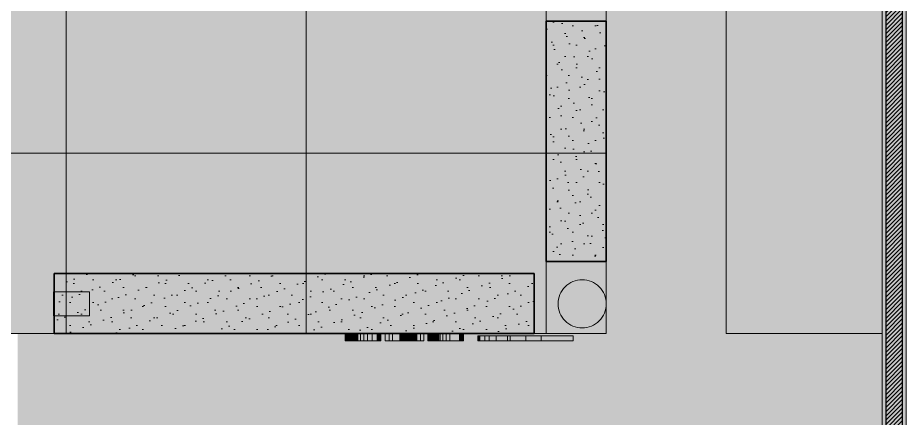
# Model space of a CAD drawing. Header units: metres. Extents: x -77 to -41.1, y -68 to -27.7.
# Drawn here: x -48.92 to -41.51, y -61.01 to -57.67 of the extents above; entities that cross this region are included whole.
import ezdxf

# ---------------------------------------------------------------- set-up
doc = ezdxf.new("R2010")
doc.units = ezdxf.units.M
doc.header["$MEASUREMENT"] = 0
for name, color, linetype in [('Concreto moldado in loco_Pilares.IFC Model', 7, 'Continuous'), ('LAJES.EST', 7, 'Continuous'), ('NOMES.ARQ', 7, 'Continuous'), ('PAREDE CONSTRUIR', 7, 'Continuous'), ('PILARES.EST', 7, 'Continuous'), ('TERRENO.ARQ', 7, 'Continuous')]:
    doc.layers.add(name, color=color, linetype=linetype)
for name, color, linetype, lineweight in [('Concreto moldado in loco_Pilares.IFC Model_Caneta_No__241', 7, 'Continuous', 13), ('Concreto moldado in loco_Pilares.IFC Model_Caneta_No__4', 7, 'Continuous', 20), ('LAJES.EST_Caneta_No__1', 7, 'Continuous', 35), ('LAJES.EST_Caneta_No__241', 7, 'Continuous', 13), ('PAREDE CONSTRUIR_Caneta_No__241', 7, 'Continuous', 13), ('PAREDE CONSTRUIR_Caneta_No__3', 7, 'Continuous', 25), ('PILARES.EST_Caneta_No__4', 7, 'Continuous', 20), ('PISO_Caneta_No__241', 7, 'Continuous', 13), ('TERRENO.ARQ_Caneta_No__241', 7, 'Continuous', 13)]:
    doc.layers.add(name, color=color, linetype=linetype, lineweight=lineweight)
for name, color, linetype, lineweight, true_color in [('LAJES.EST_Caneta_No__17', 7, 'Continuous', 0, 0xd4d4d4), ('LAJES.EST_Caneta_No__18', 7, 'Continuous', 0, 0xdfdfdf), ('LAJES.EST_Caneta_No__254', 7, 'Continuous', 0, 0xd1c9ad), ('NOMES.ARQ_Caneta_No__95', 7, 'Continuous', 0, 0xaeaeae), ('PISO_Caneta_No__97', 7, 'Continuous', 5, 0x6b6b6b), ('ZONA_Caneta_No__56', 7, 'Continuous', 0, 0xffe495)]:
    doc.layers.add(name, color=color, linetype=linetype, lineweight=lineweight, true_color=true_color)

# ---------------------------------------------------------------- blocks, each defined once
blk = doc.blocks.new('BANCO EM CONCRETO')
at = {"layer": 'LAJES.EST_Caneta_No__17', "linetype": 'Continuous', "lineweight": 0, "true_color": 0xd4d4d4}
h = blk.add_hatch(dxfattribs=at)
h.set_pattern_fill('Carpet_0003', color=254, style=0, pattern_type=2)
h.set_pattern_definition([(45, (0, 0.3), (-0.0954594, 0.0954594), [0, -0.09, 0, -0.135]), (110, (0.3, 0.3), (0.1268585, 0.0461727), [0, -0.066, 0, -0.114])])
h.paths.add_polyline_path([(0, 5), (0, 0), (0.5, 0), (0.5, 4.6), (0.5, 5)])
at = {"layer": 'LAJES.EST_Caneta_No__1', "color": 7, "linetype": 'Continuous', "lineweight": 35}
for p, q in [((0, 0), (0, 5)), ((0.5, 5), (0, 5)), ((0.5, 4.6), (0.5, 5)), ((0.5, 0), (0.5, 4.6)), ((0.5, 0), (0, 0))]:
    blk.add_line(p, q, dxfattribs=at)
at = {"layer": 'LAJES.EST_Caneta_No__241', "color": 7, "linetype": 'Continuous', "lineweight": 13, "flags": 128}
blk.add_lwpolyline([(0, 5), (0, 0), (0.5, 0), (0.5, 4.6), (0.5, 5)], close=True, dxfattribs=at)
blk = doc.blocks.new('LOGO SUS SKT proporcional(1)')
at = {"layer": 'NOMES.ARQ_Caneta_No__95', "color": 253, "linetype": 'Continuous', "lineweight": 0, "true_color": 0xaeaeae}
for p, q in [((-0.1514, 1.2082), (-0.1521, 1.2082)), ((-0.1521, 1.2082), (-0.1521, 1.1468)), ((-0.1501, 1.2082), (-0.1514, 1.2082)), ((-0.1514, 1.2082), (-0.1514, 1.1468)), ((-0.148, 1.2082), (-0.1501, 1.2082)), ((-0.1501, 1.2082), (-0.1501, 1.1468)), ((-0.1452, 1.2082), (-0.148, 1.2082)), ((-0.148, 1.2082), (-0.148, 1.1468)), ((-0.1423, 1.2082), (-0.1452, 1.2082)), ((-0.1452, 1.2082), (-0.1452, 1.1468)), ((-0.1389, 1.2082), (-0.1423, 1.2082)), ((-0.1423, 1.2082), (-0.1423, 1.1468)), ((-0.135, 1.2082), (-0.1389, 1.2082)), ((-0.1389, 1.2082), (-0.1389, 1.1468)), ((-0.1306, 1.2082), (-0.135, 1.2082)), ((-0.135, 1.2082), (-0.135, 1.1468)), ((-0.1257, 1.2082), (-0.1306, 1.2082)), ((-0.1306, 1.2082), (-0.1306, 1.1468)), ((-0.1204, 1.2082), (-0.1257, 1.2082)), ((-0.1257, 1.2082), (-0.1257, 1.1468)), ((-0.1147, 1.2082), (-0.1204, 1.2082)), ((-0.1204, 1.2082), (-0.1204, 1.1468)), ((-0.1087, 1.2082), (-0.1147, 1.2082)), ((-0.1147, 1.2082), (-0.1147, 1.1468)), ((-0.1022, 1.2082), (-0.1087, 1.2082)), ((-0.1087, 1.2082), (-0.1087, 1.1468)), ((-0.0955, 1.2082), (-0.1022, 1.2082)), ((-0.1022, 1.2082), (-0.1022, 1.1468)), ((-0.0885, 1.2082), (-0.0955, 1.2082)), ((-0.0955, 1.2082), (-0.0955, 1.1468)), ((-0.0813, 1.2082), (-0.0885, 1.2082)), ((-0.0885, 1.2082), (-0.0885, 1.1468)), ((-0.0739, 1.2082), (-0.0813, 1.2082)), ((-0.0813, 1.2082), (-0.0813, 1.1468)), ((-0.0663, 1.2082), (-0.0739, 1.2082)), ((-0.0739, 1.2082), (-0.0739, 1.1468)), ((-0.0585, 1.2082), (-0.0663, 1.2082)), ((-0.0663, 1.2082), (-0.0663, 1.1468)), ((-0.0507, 1.2082), (-0.0585, 1.2082)), ((-0.0585, 1.2082), (-0.0585, 1.1468)), ((-0.0471, 1.2082), (-0.0507, 1.2082)), ((-0.0507, 1.2082), (-0.0507, 1.1468)), ((-0.0239, 1.2082), (-0.0471, 1.2082)), ((-0.0471, 1.2082), (-0.0471, 1.1468)), ((0.003, 1.2082), (-0.0239, 1.2082)), ((-0.0239, 1.2082), (-0.0239, 1.1468)), ((0.034, 1.2082), (0.003, 1.2082)), ((0.003, 1.2082), (0.003, 1.1468)), ((0.034, 1.2082), (0.034, 1.1468)), ((0.074, 1.2082), (0.034, 1.2082)), ((0.1139, 1.2082), (0.074, 1.2082)), ((0.074, 1.2082), (0.074, 1.1468)), ((0.1148, 1.2082), (0.1139, 1.2082)), ((0.1139, 1.1468), (0.1139, 1.2082)), ((0.1148, 1.1468), (0.1148, 1.2082)), ((0.1186, 1.2082), (0.1148, 1.2082)), ((0.1186, 1.1468), (0.1186, 1.2082)), ((0.1239, 1.2082), (0.1186, 1.2082)), ((0.1239, 1.1468), (0.1239, 1.2082)), ((0.1287, 1.2082), (0.1239, 1.2082)), ((0.1287, 1.2082), (0.1329, 1.2082)), ((0.1287, 1.1468), (0.1287, 1.2082)), ((0.1329, 1.2082), (0.1364, 1.2082)), ((0.1329, 1.1468), (0.1329, 1.2082)), ((0.1364, 1.2082), (0.1393, 1.2082)), ((0.1364, 1.1468), (0.1364, 1.2082)), ((0.1393, 1.2082), (0.1422, 1.2082)), ((0.1393, 1.1468), (0.1393, 1.2082)), ((0.1422, 1.2082), (0.1441, 1.2082)), ((0.1422, 1.1468), (0.1422, 1.2082)), ((0.1441, 1.2082), (0.1449, 1.2082)), ((0.1441, 1.1468), (0.1441, 1.2082)), ((0.1449, 1.1468), (0.1449, 1.2082)), ((0.2133, 1.2082), (0.1824, 1.2082)), ((0.1824, 1.2082), (0.1824, 1.1468)), ((0.2433, 1.2082), (0.2133, 1.2082)), ((0.2133, 1.2082), (0.2133, 1.1468)), ((0.2433, 1.1468), (0.2433, 1.2082)), ((0.3042, 1.2082), (0.2433, 1.2082)), ((0.3042, 1.1468), (0.3042, 1.2082)), ((0.3046, 1.2082), (0.3042, 1.2082)), ((0.3046, 1.2082), (0.3051, 1.2082)), ((0.3046, 1.1468), (0.3046, 1.2082)), ((0.3051, 1.2082), (0.31, 1.2082)), ((0.3051, 1.1468), (0.3051, 1.2082)), ((0.31, 1.2082), (0.3123, 1.2082)), ((0.31, 1.1468), (0.31, 1.2082)), ((0.3123, 1.2082), (0.3148, 1.2082)), ((0.3123, 1.1468), (0.3123, 1.2082)), ((0.3148, 1.2082), (0.3177, 1.2082)), ((0.3148, 1.1468), (0.3148, 1.2082)), ((0.3177, 1.2082), (0.3208, 1.2082)), ((0.3177, 1.1468), (0.3177, 1.2082)), ((0.3208, 1.2082), (0.3242, 1.2082)), ((0.3208, 1.1468), (0.3208, 1.2082)), ((0.3242, 1.2082), (0.3278, 1.2082)), ((0.3242, 1.1468), (0.3242, 1.2082)), ((0.3278, 1.2082), (0.3317, 1.2082)), ((0.3278, 1.1468), (0.3278, 1.2082)), ((0.3317, 1.2082), (0.3358, 1.2082)), ((0.3317, 1.1468), (0.3317, 1.2082)), ((0.3358, 1.2082), (0.3401, 1.2082)), ((0.3358, 1.1468), (0.3358, 1.2082)), ((0.3401, 1.2082), (0.3446, 1.2082)), ((0.3401, 1.1468), (0.3401, 1.2082)), ((0.3446, 1.2082), (0.3493, 1.2082)), ((0.3446, 1.1468), (0.3446, 1.2082)), ((0.3493, 1.2082), (0.354, 1.2082)), ((0.3493, 1.1468), (0.3493, 1.2082)), ((0.354, 1.2082), (0.3607, 1.2082)), ((0.354, 1.1468), (0.354, 1.2082)), ((0.3607, 1.2082), (0.3675, 1.2082)), ((0.3607, 1.1468), (0.3607, 1.2082)), ((0.3675, 1.2082), (0.3744, 1.2082)), ((0.3675, 1.1468), (0.3675, 1.2082)), ((0.3744, 1.2082), (0.3803, 1.2082)), ((0.3744, 1.1468), (0.3744, 1.2082)), ((0.3803, 1.2082), (0.3862, 1.2082)), ((0.3803, 1.2082), (0.3803, 1.1468)), ((0.3862, 1.2082), (0.392, 1.2082)), ((0.3862, 1.2082), (0.3862, 1.1468)), ((0.392, 1.2082), (0.3977, 1.2082)), ((0.392, 1.2082), (0.392, 1.1468)), ((0.3977, 1.2082), (0.4031, 1.2082)), ((0.3977, 1.2082), (0.3977, 1.1468)), ((0.4031, 1.2082), (0.4084, 1.2082)), ((0.4031, 1.2082), (0.4031, 1.1468)), ((0.4084, 1.2082), (0.4134, 1.2082)), ((0.4084, 1.2082), (0.4084, 1.1468)), ((0.4134, 1.2082), (0.4183, 1.2082)), ((0.4134, 1.2082), (0.4134, 1.1468)), ((0.4183, 1.2082), (0.4219, 1.2082)), ((0.4183, 1.2082), (0.4183, 1.1468)), ((0.4219, 1.2082), (0.4252, 1.2082)), ((0.4219, 1.2082), (0.4219, 1.1468)), ((0.4252, 1.2082), (0.4284, 1.2082)), ((0.4252, 1.2082), (0.4252, 1.1468)), ((0.4284, 1.2082), (0.4314, 1.2082)), ((0.4284, 1.2082), (0.4284, 1.1468)), ((0.4314, 1.2082), (0.4342, 1.2082)), ((0.4314, 1.2082), (0.4314, 1.1468)), ((0.4342, 1.2082), (0.4366, 1.2082)), ((0.4342, 1.2082), (0.4342, 1.1468)), ((0.4366, 1.2082), (0.4388, 1.2082)), ((0.4366, 1.2082), (0.4366, 1.1468)), ((0.4388, 1.2082), (0.4408, 1.2082)), ((0.4388, 1.2082), (0.4388, 1.1468)), ((0.4408, 1.2082), (0.4424, 1.2082)), ((0.4408, 1.2082), (0.4408, 1.1468)), ((0.4424, 1.2082), (0.4438, 1.2082)), ((0.4424, 1.2082), (0.4424, 1.1468)), ((0.4438, 1.2082), (0.4445, 1.2082)), ((0.4438, 1.2082), (0.4438, 1.1468)), ((0.4445, 1.2082), (0.445, 1.2082)), ((0.4445, 1.2082), (0.4445, 1.1468)), ((0.445, 1.2082), (0.4452, 1.2082)), ((0.445, 1.2082), (0.445, 1.1468)), ((0.4452, 1.2082), (0.4458, 1.2082)), ((0.4452, 1.2082), (0.4452, 1.1468)), ((0.4458, 1.2082), (0.4462, 1.2082)), ((0.4458, 1.2082), (0.4458, 1.1468)), ((0.4463, 1.2082), (0.4462, 1.2082)), ((0.4462, 1.2082), (0.4462, 1.1468)), ((0.4744, 1.2082), (0.4463, 1.2082)), ((0.4463, 1.2082), (0.4463, 1.1468)), ((0.4744, 1.1468), (0.4744, 1.2082)), ((0.5024, 1.2082), (0.4744, 1.2082)), ((0.5024, 1.1468), (0.5024, 1.2082)), ((0.5357, 1.2082), (0.5355, 1.2082)), ((0.5355, 1.2082), (0.5355, 1.1468)), ((0.5363, 1.2082), (0.5357, 1.2082)), ((0.5357, 1.2082), (0.5357, 1.1468)), ((0.5375, 1.2082), (0.5363, 1.2082)), ((0.5363, 1.2082), (0.5363, 1.1468)), ((0.539, 1.2082), (0.5375, 1.2082)), ((0.5375, 1.2082), (0.5375, 1.1468)), ((0.541, 1.2082), (0.539, 1.2082)), ((0.539, 1.2082), (0.539, 1.1468)), ((0.5467, 1.2082), (0.541, 1.2082)), ((0.541, 1.2082), (0.541, 1.1468)), ((0.5511, 1.2082), (0.5467, 1.2082)), ((0.5467, 1.2082), (0.5467, 1.1468)), ((0.5563, 1.2082), (0.5511, 1.2082)), ((0.5511, 1.2082), (0.5511, 1.1468)), ((0.5621, 1.2082), (0.5563, 1.2082)), ((0.5563, 1.2082), (0.5563, 1.1468)), ((0.5686, 1.2082), (0.5621, 1.2082)), ((0.5621, 1.2082), (0.5621, 1.1468)), ((0.5757, 1.2082), (0.5686, 1.2082)), ((0.5686, 1.2082), (0.5686, 1.1468)), ((0.5833, 1.2082), (0.5757, 1.2082)), ((0.5757, 1.2082), (0.5757, 1.1468)), ((0.5913, 1.2082), (0.5833, 1.2082)), ((0.5833, 1.2082), (0.5833, 1.1468)), ((0.5997, 1.2082), (0.5913, 1.2082)), ((0.5913, 1.2082), (0.5913, 1.1468)), ((0.6085, 1.2082), (0.5997, 1.2082)), ((0.5997, 1.2082), (0.5997, 1.1468)), ((0.6174, 1.2082), (0.6085, 1.2082)), ((0.6085, 1.2082), (0.6085, 1.1468)), ((0.6265, 1.2082), (0.6174, 1.2082)), ((0.6174, 1.2082), (0.6174, 1.1468)), ((0.6358, 1.2082), (0.6265, 1.2082)), ((0.6265, 1.2082), (0.6265, 1.1468)), ((0.6394, 1.2082), (0.6358, 1.2082)), ((0.6358, 1.2082), (0.6358, 1.1468)), ((0.6626, 1.2082), (0.6394, 1.2082)), ((0.6394, 1.2082), (0.6394, 1.1468)), ((0.6895, 1.2082), (0.6626, 1.2082)), ((0.6626, 1.2082), (0.6626, 1.1468)), ((0.7205, 1.2082), (0.6895, 1.2082)), ((0.6895, 1.2082), (0.6895, 1.1468)), ((0.8004, 1.2082), (0.7205, 1.2082)), ((0.7205, 1.2082), (0.7205, 1.1468)), ((0.8009, 1.2082), (0.8004, 1.2082)), ((0.8004, 1.1468), (0.8004, 1.2082)), ((0.8009, 1.1468), (0.8009, 1.2082)), ((0.8061, 1.2082), (0.8009, 1.2082)), ((0.8061, 1.1468), (0.8061, 1.2082)), ((0.8108, 1.2082), (0.8061, 1.2082)), ((0.8108, 1.1468), (0.8108, 1.2082)), ((0.8154, 1.2082), (0.8108, 1.2082)), ((0.8154, 1.1468), (0.8154, 1.2082)), ((0.8194, 1.2082), (0.8154, 1.2082)), ((0.8194, 1.2082), (0.8229, 1.2082)), ((0.8194, 1.1468), (0.8194, 1.2082)), ((0.8229, 1.2082), (0.8275, 1.2082)), ((0.8229, 1.1468), (0.8229, 1.2082)), ((0.8275, 1.2082), (0.8309, 1.2082)), ((0.8275, 1.1468), (0.8275, 1.2082)), ((0.8309, 1.2082), (0.8322, 1.2082)), ((0.8309, 1.1468), (0.8309, 1.2082)), ((0.8322, 1.2082), (0.8329, 1.2082)), ((0.8322, 1.1468), (0.8322, 1.2082)), ((0.8329, 1.2082), (0.8337, 1.2082)), ((0.8329, 1.1468), (0.8329, 1.2082)), ((0.8337, 1.1468), (0.8337, 1.2082)), ((0.952, 1.2082), (0.9521, 1.2082)), ((0.952, 1.2082), (0.952, 1.2082)), ((0.9522, 1.2082), (0.9521, 1.2082)), ((0.9523, 1.2082), (0.9522, 1.2082)), ((0.9524, 1.2082), (0.9523, 1.2082)), ((0.9573, 1.2082), (0.9524, 1.2082)), ((0.9524, 1.2082), (0.9524, 1.1676)), ((0.9573, 1.1676), (0.9573, 1.2082)), ((0.9628, 1.2082), (0.9573, 1.2082)), ((0.9694, 1.2082), (0.9628, 1.2082)), ((0.9628, 1.1676), (0.9628, 1.2082)), ((1.0122, 1.2082), (0.9694, 1.2082)), ((0.9694, 1.1676), (0.9694, 1.2082)), ((1.0122, 1.1676), (1.0122, 1.2082)), ((1.0473, 1.2082), (1.0122, 1.2082)), ((1.0473, 1.2082), (1.0473, 1.2082)), ((1.0473, 1.2082), (1.0473, 1.1676)), ((1.0473, 1.2082), (1.0473, 1.2082)), ((1.0473, 1.2082), (1.0473, 1.1676)), ((1.0473, 1.2082), (1.0473, 1.2082)), ((1.0473, 1.2082), (1.0473, 1.1676)), ((1.0473, 1.2082), (1.0473, 1.2082)), ((1.0473, 1.2082), (1.0473, 1.1676)), ((1.0474, 1.2082), (1.0473, 1.2082)), ((1.0473, 1.2082), (1.0473, 1.1676)), ((1.0474, 1.2082), (1.0474, 1.2082)), ((1.0474, 1.2082), (1.0474, 1.1676)), ((1.0474, 1.2082), (1.0474, 1.2082)), ((1.0474, 1.2082), (1.0474, 1.1676)), ((1.0474, 1.2082), (1.0474, 1.2082)), ((1.0474, 1.2082), (1.0474, 1.1676)), ((1.0474, 1.2082), (1.0474, 1.2082)), ((1.0474, 1.2082), (1.0474, 1.1676)), ((1.0475, 1.2082), (1.0474, 1.2082)), ((1.0474, 1.2082), (1.0474, 1.1676)), ((1.0474, 1.2082), (1.0474, 1.2082)), ((1.0474, 1.2082), (1.0474, 1.1676)), ((1.0475, 1.2082), (1.0475, 1.2082)), ((1.0475, 1.2082), (1.0475, 1.1676)), ((1.0475, 1.2082), (1.0475, 1.2082)), ((1.0475, 1.2082), (1.0475, 1.1676)), ((1.0476, 1.2082), (1.0475, 1.2082)), ((1.0475, 1.2082), (1.0475, 1.1676)), ((1.0475, 1.2082), (1.0475, 1.2082)), ((1.0475, 1.2082), (1.0475, 1.1676)), ((1.0475, 1.2082), (1.0475, 1.2082)), ((1.0475, 1.2082), (1.0475, 1.1676)), ((1.0477, 1.2082), (1.0476, 1.2082)), ((1.0476, 1.2082), (1.0476, 1.1676)), ((1.0476, 1.2082), (1.0476, 1.2082)), ((1.0476, 1.2082), (1.0476, 1.1676)), ((1.0476, 1.2082), (1.0476, 1.2082)), ((1.0476, 1.2082), (1.0476, 1.1676)), ((1.0476, 1.1676), (1.0476, 1.2082)), ((1.0476, 1.2082), (1.0476, 1.2082)), ((1.1053, 1.2082), (1.0477, 1.2082)), ((1.0477, 1.2082), (1.0477, 1.1676)), ((1.2003, 1.2082), (1.1053, 1.2082)), ((1.1053, 1.2082), (1.1053, 1.1676)), ((1.2227, 1.2082), (1.2003, 1.2082)), ((1.2003, 1.2082), (1.2003, 1.1676)), ((1.3519, 1.2082), (1.2227, 1.2082)), ((1.2227, 1.2082), (1.2227, 1.1676)), ((1.3519, 1.1676), (1.3519, 1.2082)), ((1.4812, 1.2082), (1.3519, 1.2082)), ((1.4812, 1.1676), (1.4812, 1.2082)), ((1.7479, 1.2082), (1.4812, 1.2082)), ((1.7479, 1.1676), (1.7479, 1.2082)), ((-0.1521, 1.1468), (-0.1514, 1.1468)), ((-0.1514, 1.1468), (-0.1501, 1.1468)), ((-0.1501, 1.1468), (-0.148, 1.1468)), ((-0.148, 1.1468), (-0.1452, 1.1468)), ((-0.1452, 1.1468), (-0.1423, 1.1468)), ((-0.1423, 1.1468), (-0.1389, 1.1468)), ((-0.1389, 1.1468), (-0.135, 1.1468)), ((-0.135, 1.1468), (-0.1306, 1.1468)), ((-0.1306, 1.1468), (-0.1257, 1.1468)), ((-0.1257, 1.1468), (-0.1204, 1.1468)), ((-0.1204, 1.1468), (-0.1147, 1.1468)), ((-0.1147, 1.1468), (-0.1087, 1.1468)), ((-0.1087, 1.1468), (-0.1022, 1.1468)), ((-0.1022, 1.1468), (-0.0955, 1.1468)), ((-0.0955, 1.1468), (-0.0885, 1.1468)), ((-0.0885, 1.1468), (-0.0813, 1.1468)), ((-0.0813, 1.1468), (-0.0739, 1.1468)), ((-0.0739, 1.1468), (-0.0663, 1.1468)), ((-0.0663, 1.1468), (-0.0585, 1.1468)), ((-0.0585, 1.1468), (-0.0507, 1.1468)), ((-0.0507, 1.1468), (-0.0471, 1.1468)), ((-0.0471, 1.1468), (-0.0239, 1.1468)), ((-0.0239, 1.1468), (0.003, 1.1468)), ((0.003, 1.1468), (0.034, 1.1468)), ((0.034, 1.1468), (0.074, 1.1468)), ((0.074, 1.1468), (0.1139, 1.1468)), ((0.1139, 1.1468), (0.1148, 1.1468)), ((0.1148, 1.1468), (0.1186, 1.1468)), ((0.1186, 1.1468), (0.1239, 1.1468)), ((0.1239, 1.1468), (0.1287, 1.1468)), ((0.1329, 1.1468), (0.1287, 1.1468)), ((0.1364, 1.1468), (0.1329, 1.1468)), ((0.1393, 1.1468), (0.1364, 1.1468)), ((0.1422, 1.1468), (0.1393, 1.1468)), ((0.1441, 1.1468), (0.1422, 1.1468)), ((0.1449, 1.1468), (0.1441, 1.1468)), ((0.1824, 1.1468), (0.2133, 1.1468)), ((0.2133, 1.1468), (0.2433, 1.1468)), ((0.2433, 1.1468), (0.3042, 1.1468)), ((0.3042, 1.1468), (0.3046, 1.1468)), ((0.3051, 1.1468), (0.3046, 1.1468)), ((0.31, 1.1468), (0.3051, 1.1468)), ((0.3123, 1.1468), (0.31, 1.1468)), ((0.3148, 1.1468), (0.3123, 1.1468)), ((0.3177, 1.1468), (0.3148, 1.1468)), ((0.3208, 1.1468), (0.3177, 1.1468)), ((0.3242, 1.1468), (0.3208, 1.1468)), ((0.3278, 1.1468), (0.3242, 1.1468)), ((0.3317, 1.1468), (0.3278, 1.1468)), ((0.3358, 1.1468), (0.3317, 1.1468)), ((0.3401, 1.1468), (0.3358, 1.1468)), ((0.3446, 1.1468), (0.3401, 1.1468)), ((0.3493, 1.1468), (0.3446, 1.1468)), ((0.354, 1.1468), (0.3493, 1.1468)), ((0.3607, 1.1468), (0.354, 1.1468)), ((0.3675, 1.1468), (0.3607, 1.1468)), ((0.3744, 1.1468), (0.3675, 1.1468)), ((0.3803, 1.1468), (0.3744, 1.1468)), ((0.3862, 1.1468), (0.3803, 1.1468)), ((0.392, 1.1468), (0.3862, 1.1468)), ((0.3977, 1.1468), (0.392, 1.1468)), ((0.4031, 1.1468), (0.3977, 1.1468)), ((0.4084, 1.1468), (0.4031, 1.1468)), ((0.4134, 1.1468), (0.4084, 1.1468)), ((0.4183, 1.1468), (0.4134, 1.1468)), ((0.4219, 1.1468), (0.4183, 1.1468)), ((0.4252, 1.1468), (0.4219, 1.1468)), ((0.4284, 1.1468), (0.4252, 1.1468)), ((0.4314, 1.1468), (0.4284, 1.1468)), ((0.4342, 1.1468), (0.4314, 1.1468)), ((0.4366, 1.1468), (0.4342, 1.1468)), ((0.4388, 1.1468), (0.4366, 1.1468)), ((0.4408, 1.1468), (0.4388, 1.1468)), ((0.4424, 1.1468), (0.4408, 1.1468)), ((0.4438, 1.1468), (0.4424, 1.1468)), ((0.4445, 1.1468), (0.4438, 1.1468)), ((0.445, 1.1468), (0.4445, 1.1468)), ((0.4452, 1.1468), (0.445, 1.1468)), ((0.4458, 1.1468), (0.4452, 1.1468)), ((0.4462, 1.1468), (0.4458, 1.1468)), ((0.4462, 1.1468), (0.4463, 1.1468)), ((0.4463, 1.1468), (0.4744, 1.1468)), ((0.4744, 1.1468), (0.5024, 1.1468)), ((0.5355, 1.1468), (0.5357, 1.1468)), ((0.5357, 1.1468), (0.5363, 1.1468)), ((0.5363, 1.1468), (0.5375, 1.1468)), ((0.5375, 1.1468), (0.539, 1.1468)), ((0.539, 1.1468), (0.541, 1.1468)), ((0.541, 1.1468), (0.5467, 1.1468)), ((0.5467, 1.1468), (0.5511, 1.1468)), ((0.5511, 1.1468), (0.5563, 1.1468)), ((0.5563, 1.1468), (0.5621, 1.1468)), ((0.5621, 1.1468), (0.5686, 1.1468)), ((0.5686, 1.1468), (0.5757, 1.1468)), ((0.5757, 1.1468), (0.5833, 1.1468)), ((0.5833, 1.1468), (0.5913, 1.1468)), ((0.5913, 1.1468), (0.5997, 1.1468)), ((0.5997, 1.1468), (0.6085, 1.1468)), ((0.6085, 1.1468), (0.6174, 1.1468)), ((0.6174, 1.1468), (0.6265, 1.1468)), ((0.6265, 1.1468), (0.6358, 1.1468)), ((0.6358, 1.1468), (0.6394, 1.1468)), ((0.6394, 1.1468), (0.6626, 1.1468)), ((0.6626, 1.1468), (0.6895, 1.1468)), ((0.6895, 1.1468), (0.7205, 1.1468)), ((0.7205, 1.1468), (0.8004, 1.1468)), ((0.8004, 1.1468), (0.8009, 1.1468)), ((0.8009, 1.1468), (0.8061, 1.1468)), ((0.8061, 1.1468), (0.8108, 1.1468)), ((0.8108, 1.1468), (0.8154, 1.1468)), ((0.8154, 1.1468), (0.8194, 1.1468)), ((0.8229, 1.1468), (0.8194, 1.1468)), ((0.8275, 1.1468), (0.8229, 1.1468)), ((0.8309, 1.1468), (0.8275, 1.1468)), ((0.8322, 1.1468), (0.8309, 1.1468)), ((0.8329, 1.1468), (0.8322, 1.1468)), ((0.8337, 1.1468), (0.8329, 1.1468)), ((0.9524, 1.1676), (0.9573, 1.1676)), ((0.9573, 1.1676), (0.9628, 1.1676)), ((0.9628, 1.1676), (0.9694, 1.1676)), ((0.9694, 1.1676), (1.0122, 1.1676)), ((1.0122, 1.1676), (1.0473, 1.1676)), ((1.0473, 1.1676), (1.0473, 1.1676)), ((1.0473, 1.1676), (1.0473, 1.1676)), ((1.0473, 1.1676), (1.0473, 1.1676)), ((1.0473, 1.1676), (1.0473, 1.1676)), ((1.0473, 1.1676), (1.0474, 1.1676)), ((1.0474, 1.1676), (1.0474, 1.1676)), ((1.0474, 1.1676), (1.0474, 1.1676)), ((1.0474, 1.1676), (1.0474, 1.1676)), ((1.0474, 1.1676), (1.0474, 1.1676)), ((1.0474, 1.1676), (1.0475, 1.1676)), ((1.0474, 1.1676), (1.0474, 1.1676)), ((1.0475, 1.1676), (1.0475, 1.1676)), ((1.0475, 1.1676), (1.0475, 1.1676)), ((1.0475, 1.1676), (1.0476, 1.1676)), ((1.0475, 1.1676), (1.0475, 1.1676)), ((1.0475, 1.1676), (1.0475, 1.1676)), ((1.0476, 1.1676), (1.0477, 1.1676)), ((1.0476, 1.1676), (1.0476, 1.1676)), ((1.0476, 1.1676), (1.0476, 1.1676)), ((1.0476, 1.1676), (1.0476, 1.1676)), ((1.0477, 1.1676), (1.1053, 1.1676)), ((1.1053, 1.1676), (1.2003, 1.1676)), ((1.2003, 1.1676), (1.2227, 1.1676)), ((1.2227, 1.1676), (1.3519, 1.1676)), ((1.3519, 1.1676), (1.4812, 1.1676)), ((1.4812, 1.1676), (1.7479, 1.1676))]:
    blk.add_line(p, q, dxfattribs=at)

msp = doc.modelspace()

# ---------------------------------------------------------------- hatches: boundary and pattern name
at = {"layer": 'Concreto moldado in loco_Pilares.IFC Model', "linetype": 'Continuous', "lineweight": 0, "true_color": 0x000000}
msp.add_hatch(color=18, dxfattribs=at).paths.add_polyline_path([(-44.414, -60.0536, 0.414214), (-44.214, -60.2536, 0.414214), (-44.014, -60.0536, 0.414214), (-44.214, -59.8536, 0.414214)])
at = {"layer": 'LAJES.EST_Caneta_No__18', "linetype": 'Continuous', "lineweight": 0, "true_color": 0xdfdfdf}
h = msp.add_hatch(dxfattribs=at)
h.set_pattern_fill('Piso_Externo__0003', color=254, style=0, pattern_type=2)
h.set_pattern_definition([(45, (0, 0.6), (-0.1909188, 0.1909188), [0, -0.18, 0, -0.27]), (110, (0.6, 0.6), (0.253717, 0.09234544), [0, -0.132, 0, -0.228])])
h.paths.add_polyline_path([(-76.514, -65.1016), (-73.814, -65.1016, -0.414214), (-75.814, -67.1016), (-66.814, -67.1016, -0.414214), (-68.814, -65.1016), (-68.814, -62.301), (-68.814, -45.4002, -0.414214), (-66.514, -43.1002), (-65.914, -43.1002), (-65.914, -42.3002), (-66.514, -42.3002), (-66.514, -38.2041), (-65.114, -38.2041), (-65.114, -36.7038), (-66.514, -36.7038), (-66.514, -32.5997), (-65.114, -32.5997), (-56.714, -32.5997), (-53.814, -32.5997), (-44.014, -32.5997), (-44.014, -42.3002), (-53.814, -42.3002), (-53.814, -47.1002), (-44.014, -47.1002), (-44.014, -50.8516), (-45.6136, -50.8516), (-45.6136, -52.3506), (-44.014, -52.3506), (-44.014, -60.3006), (-48.9163, -60.3006), (-48.9163, -61.1006), (-44.3609, -61.1006), (-44.3609, -67.1016), (-44.014, -67.1016), (-41.514, -67.1016), (-41.514, -28.1016), (-41.714, -28.1016), (-41.714, -60.3006), (-43.014, -60.3006), (-43.014, -30.0016), (-66.514, -30.0016), (-66.514, -28.1016), (-76.514, -28.1016)])
h.paths.add_polyline_path([(-73.814, -45.1016), (-76.314, -45.1016), (-76.314, -43.0892), (-75.7984, -43.0908, -0.414214), (-73.8139, -45.0876)], flags=0)
h.paths.add_polyline_path([(-73.814, -45.5846, -0.009328), (-73.814, -45.6604)], flags=0)
h.paths.add_polyline_path([(-52.814, -46.3002), (-52.814, -43.1002), (-44.014, -43.1002), (-44.014, -46.3002)], flags=0)
h.paths.add_polyline_path([(-67.714, -34.1), (-76.314, -34.1), (-76.314, -32.5997), (-67.714, -32.5997)], flags=0)
at = {"layer": 'LAJES.EST_Caneta_No__254', "linetype": 'Continuous', "lineweight": 0, "true_color": 0xd1c9ad}
h = msp.add_hatch(dxfattribs=at)
h.set_pattern_fill('Haie_OD_0003', color=9, style=0, pattern_type=2)
h.set_pattern_definition([(45, (0, 0.5), (-0.159099, 0.159099), [0, -0.15, 0, -0.225]), (110, (0.5, 0.5), (0.21143084, 0.07695453), [0, -0.11, 0, -0.19])])
h.paths.add_polyline_path([(-65.114, -47.1002), (-66.514, -47.1002), (-66.514, -60.3006), (-56.514, -60.3006), (-44.014, -60.3006), (-44.014, -56.6006), (-50.5957, -56.6006), (-50.5957, -54.2479), (-52.6157, -54.2479), (-52.6157, -52.5506), (-50.5957, -52.5506), (-45.6136, -52.5506), (-45.6136, -50.8516), (-44.014, -50.8516), (-44.014, -47.1002), (-53.814, -47.1002), (-53.814, -42.3002), (-44.014, -42.3002), (-44.014, -37.1002), (-51.174, -37.1002), (-51.174, -32.5997), (-53.814, -32.5997), (-56.714, -32.5997), (-58.7637, -32.5997), (-58.7637, -34.9038), (-63.464, -34.9038), (-63.464, -36.5038), (-65.114, -36.5038), (-65.114, -38.4037), (-63.464, -38.4037), (-63.464, -42.1002), (-65.114, -42.1002), (-65.114, -42.3002)])
h.paths.add_polyline_path([(-60.5596, -42.1002), (-60.5596, -38.4037), (-58.8637, -38.4037), (-58.8637, -42.1002)], flags=0)
h.paths.add_polyline_path([(-59.064, -48.7001), (-59.064, -47.3002), (-56.714, -47.3002), (-56.714, -48.7001)], flags=0)
at = {"layer": 'PAREDE CONSTRUIR', "linetype": 'Continuous', "lineweight": 0, "true_color": 0xffffff}
for points in [[(-41.544, -28.1316), (-41.544, -67.1016), (-41.514, -67.1016), (-41.514, -28.1316)], [(-41.714, -56.8006), (-41.714, -67.1016), (-41.684, -67.1016), (-41.684, -56.8006)]]:
    msp.add_hatch(color=7, dxfattribs=at).paths.add_polyline_path(points)
at = {"layer": 'PAREDE CONSTRUIR', "linetype": 'Continuous', "lineweight": 0, "true_color": 0x000000}
h = msp.add_hatch(dxfattribs=at)
h.set_pattern_fill('common_brick_0003', color=18, style=0, pattern_type=2)
h.set_pattern_definition([(45, (0, 0), (-0.0176776695, 0.0176776695), [])])
h.paths.add_polyline_path([(-41.684, -56.7706), (-41.684, -67.1016), (-41.544, -67.1016), (-41.544, -56.7706)])
at = {"layer": 'PILARES.EST', "linetype": 'Continuous', "lineweight": 0, "true_color": 0x000000}
msp.add_hatch(color=18, dxfattribs=at).paths.add_polyline_path([(-44.414, -60.0536, 0.414214), (-44.214, -60.2536, 0.414214), (-44.014, -60.0536, 0.414214), (-44.214, -59.8536, 0.414214)])
at = {"layer": 'PISO_Caneta_No__97', "linetype": 'Continuous', "lineweight": 5, "true_color": 0x6b6b6b}
h = msp.add_hatch(dxfattribs=at)
h.set_pattern_fill('Ceramica_200_x_200_0003', color=251, style=0, pattern_type=2)
h.set_pattern_definition([(0, (-56.514, -56.8006), (0, 2), []), (90, (-56.514, -56.8006), (-2, 0), [])])
h.paths.add_polyline_path([(-44.014, -56.8006), (-56.514, -56.8006), (-56.514, -60.3006), (-44.014, -60.3006)])
at = {"layer": 'TERRENO.ARQ', "linetype": 'Continuous', "lineweight": 0, "true_color": 0xc5d9be}
msp.add_hatch(color=9, dxfattribs=at).paths.add_polyline_path([(-41.714, -56.8006), (-43.014, -56.8006), (-43.014, -60.3006), (-41.714, -60.3006)])

# ---------------------------------------------------------------- linework, layer by layer
at = {"layer": 'Concreto moldado in loco_Pilares.IFC Model_Caneta_No__241', "color": 7, "linetype": 'Continuous', "lineweight": 13, "flags": 128}
msp.add_lwpolyline([(-44.414, -60.0536, 0.414214), (-44.214, -60.2536, 0.414214), (-44.014, -60.0536, 0.414214), (-44.214, -59.8536, 0.414214)], format="xyb", close=True, dxfattribs=at)
msp.add_lwpolyline([(-48.6178, -59.9536), (-48.6178, -60.1536), (-48.3178, -60.1536), (-48.3178, -59.9536)], close=True, dxfattribs=at)
at = {"layer": 'Concreto moldado in loco_Pilares.IFC Model_Caneta_No__4', "color": 7, "linetype": 'Continuous', "lineweight": 20, "flags": 128}
msp.add_lwpolyline([(-44.414, -60.0536, 0.414214), (-44.214, -60.2536, 0.414214), (-44.014, -60.0536, 0.414214), (-44.214, -59.8536, 0.414214)], format="xyb", close=True, dxfattribs=at)
at = {"layer": 'LAJES.EST_Caneta_No__241', "color": 7, "linetype": 'Continuous', "lineweight": 13, "flags": 128}
for points in [[(-48.9163, -61.1006), (-44.3609, -61.1006), (-44.3609, -67.1016), (-44.014, -67.1016), (-41.514, -67.1016), (-41.514, -28.1016), (-41.714, -28.1016), (-41.714, -60.3006), (-43.014, -60.3006), (-43.014, -30.0016), (-66.514, -30.0016), (-66.514, -28.1016), (-76.514, -28.1016), (-76.514, -65.1016)], [(-48.9163, -61.1006), (-44.3609, -61.1006), (-44.3609, -67.1016), (-44.014, -67.1016), (-41.514, -67.1016), (-41.514, -28.1016), (-41.714, -28.1016), (-41.714, -60.3006), (-43.014, -60.3006), (-43.014, -30.0016), (-66.514, -30.0016), (-66.514, -28.1016), (-76.514, -28.1016), (-76.514, -65.1016)], [(-48.9163, -61.1006), (-44.3609, -61.1006), (-44.3609, -67.1016), (-44.014, -67.1016), (-41.514, -67.1016), (-41.514, -28.1016), (-41.714, -28.1016), (-41.714, -60.3006), (-43.014, -60.3006), (-43.014, -30.0016), (-66.514, -30.0016), (-66.514, -28.1016), (-76.514, -28.1016), (-76.514, -65.1016)], [(-48.9163, -61.1006), (-44.3609, -61.1006), (-44.3609, -67.1016), (-44.014, -67.1016), (-41.514, -67.1016), (-41.514, -28.1016), (-41.714, -28.1016), (-41.714, -60.3006), (-43.014, -60.3006), (-43.014, -30.0016), (-66.514, -30.0016), (-66.514, -28.1016), (-76.514, -28.1016), (-76.514, -65.1016)], [(-48.9163, -61.1006), (-44.3609, -61.1006), (-44.3609, -67.1016), (-44.014, -67.1016), (-41.514, -67.1016), (-41.514, -28.1016), (-41.714, -28.1016), (-41.714, -60.3006), (-43.014, -60.3006), (-43.014, -30.0016), (-66.514, -30.0016), (-66.514, -28.1016), (-76.514, -28.1016), (-76.514, -65.1016)], [(-65.914, -42.3002), (-66.514, -42.3002), (-66.514, -38.2041), (-65.114, -38.2041), (-65.114, -36.7038), (-66.514, -36.7038), (-66.514, -32.5997), (-65.114, -32.5997), (-56.714, -32.5997), (-53.814, -32.5997), (-44.014, -32.5997), (-44.014, -42.3002), (-53.814, -42.3002), (-53.814, -47.1002), (-44.014, -47.1002), (-44.014, -50.8516), (-45.6136, -50.8516), (-45.6136, -52.3506), (-44.014, -52.3506), (-44.014, -60.3006), (-48.9163, -60.3006)], [(-65.914, -42.3002), (-66.514, -42.3002), (-66.514, -38.2041), (-65.114, -38.2041), (-65.114, -36.7038), (-66.514, -36.7038), (-66.514, -32.5997), (-65.114, -32.5997), (-56.714, -32.5997), (-53.814, -32.5997), (-44.014, -32.5997), (-44.014, -42.3002), (-53.814, -42.3002), (-53.814, -47.1002), (-44.014, -47.1002), (-44.014, -50.8516), (-45.6136, -50.8516), (-45.6136, -52.3506), (-44.014, -52.3506), (-44.014, -60.3006), (-48.9163, -60.3006)], [(-65.914, -42.3002), (-66.514, -42.3002), (-66.514, -38.2041), (-65.114, -38.2041), (-65.114, -36.7038), (-66.514, -36.7038), (-66.514, -32.5997), (-65.114, -32.5997), (-56.714, -32.5997), (-53.814, -32.5997), (-44.014, -32.5997), (-44.014, -42.3002), (-53.814, -42.3002), (-53.814, -47.1002), (-44.014, -47.1002), (-44.014, -50.8516), (-45.6136, -50.8516), (-45.6136, -52.3506), (-44.014, -52.3506), (-44.014, -60.3006), (-48.9163, -60.3006)], [(-65.914, -42.3002), (-66.514, -42.3002), (-66.514, -38.2041), (-65.114, -38.2041), (-65.114, -36.7038), (-66.514, -36.7038), (-66.514, -32.5997), (-65.114, -32.5997), (-56.714, -32.5997), (-53.814, -32.5997), (-44.014, -32.5997), (-44.014, -42.3002), (-53.814, -42.3002), (-53.814, -47.1002), (-44.014, -47.1002), (-44.014, -50.8516), (-45.6136, -50.8516), (-45.6136, -52.3506), (-44.014, -52.3506), (-44.014, -60.3006), (-48.9163, -60.3006)], [(-65.914, -42.3002), (-66.514, -42.3002), (-66.514, -38.2041), (-65.114, -38.2041), (-65.114, -36.7038), (-66.514, -36.7038), (-66.514, -32.5997), (-65.114, -32.5997), (-56.714, -32.5997), (-53.814, -32.5997), (-44.014, -32.5997), (-44.014, -42.3002), (-53.814, -42.3002), (-53.814, -47.1002), (-44.014, -47.1002), (-44.014, -50.8516), (-45.6136, -50.8516), (-45.6136, -52.3506), (-44.014, -52.3506), (-44.014, -60.3006), (-48.9163, -60.3006)], [(-65.114, -47.1002), (-66.514, -47.1002), (-66.514, -60.3006), (-56.514, -60.3006), (-44.014, -60.3006), (-44.014, -56.6006)], [(-65.114, -47.1002), (-66.514, -47.1002), (-66.514, -60.3006), (-56.514, -60.3006), (-44.014, -60.3006), (-44.014, -56.6006)], [(-65.114, -47.1002), (-66.514, -47.1002), (-66.514, -60.3006), (-56.514, -60.3006), (-44.014, -60.3006), (-44.014, -56.6006)]]:
    msp.add_lwpolyline(points, dxfattribs=at)
at = {"layer": 'PAREDE CONSTRUIR_Caneta_No__241', "color": 7, "linetype": 'Continuous', "lineweight": 13, "flags": 128}
for points in [[(-41.514, -67.1016), (-41.514, -28.1016)], [(-41.714, -56.8006), (-41.714, -67.1016)]]:
    msp.add_lwpolyline(points, dxfattribs=at)
at = {"layer": 'PAREDE CONSTRUIR_Caneta_No__3', "color": 7, "linetype": 'Continuous', "lineweight": 25}
for p, q in [((-41.684, -56.7706), (-41.684, -67.1016)), ((-41.544, -67.1016), (-41.544, -56.7706))]:
    msp.add_line(p, q, dxfattribs=at)
at = {"layer": 'PILARES.EST_Caneta_No__4', "color": 7, "linetype": 'Continuous', "lineweight": 20, "flags": 128}
msp.add_lwpolyline([(-44.414, -60.0536, 0.414214), (-44.214, -60.2536, 0.414214), (-44.014, -60.0536, 0.414214), (-44.214, -59.8536, 0.414214)], format="xyb", close=True, dxfattribs=at)
at = {"layer": 'PISO_Caneta_No__241', "color": 7, "linetype": 'Continuous', "lineweight": 13, "flags": 128}
msp.add_lwpolyline([(-44.014, -56.8006), (-56.514, -56.8006), (-56.514, -60.3006), (-44.014, -60.3006)], close=True, dxfattribs=at)
at = {"layer": 'TERRENO.ARQ_Caneta_No__241', "color": 7, "linetype": 'Continuous', "lineweight": 13, "flags": 128}
msp.add_lwpolyline([(-41.714, -56.8006), (-43.014, -56.8006), (-43.014, -60.3006), (-41.714, -60.3006)], close=True, dxfattribs=at)
at = {"layer": 'ZONA_Caneta_No__56', "color": 41, "linetype": 'Continuous', "lineweight": 0, "true_color": 0xffe495, "flags": 128}
msp.add_lwpolyline([(-44.014, -60.3006), (-44.014, -56.8006), (-56.514, -56.8006), (-56.514, -60.3006)], close=True, dxfattribs=at)

# ---------------------------------------------------------------- block references
at = {"layer": 'LAJES.EST', "color": 7, "linetype": 'Continuous', "lineweight": 13, "yscale": 0.3999999999999994}
msp.add_blockref('BANCO EM CONCRETO', (-44.514, -59.7006), dxfattribs=at)
at = {"layer": 'LAJES.EST', "color": 7, "linetype": 'Continuous', "lineweight": 13, "yscale": 0.7999999999999988, "rotation": 270}
msp.add_blockref('BANCO EM CONCRETO', (-48.614, -59.8006), dxfattribs=at)
at = {"layer": 'NOMES.ARQ', "color": 253, "linetype": 'Continuous', "lineweight": 0, "true_color": 0xaeaeae, "xscale": -1, "rotation": 180.0000000000001}
msp.add_blockref('LOGO SUS SKT proporcional(1)', (-46.0366, -59.1538), dxfattribs=at)

doc.saveas('drawing.dxf')
